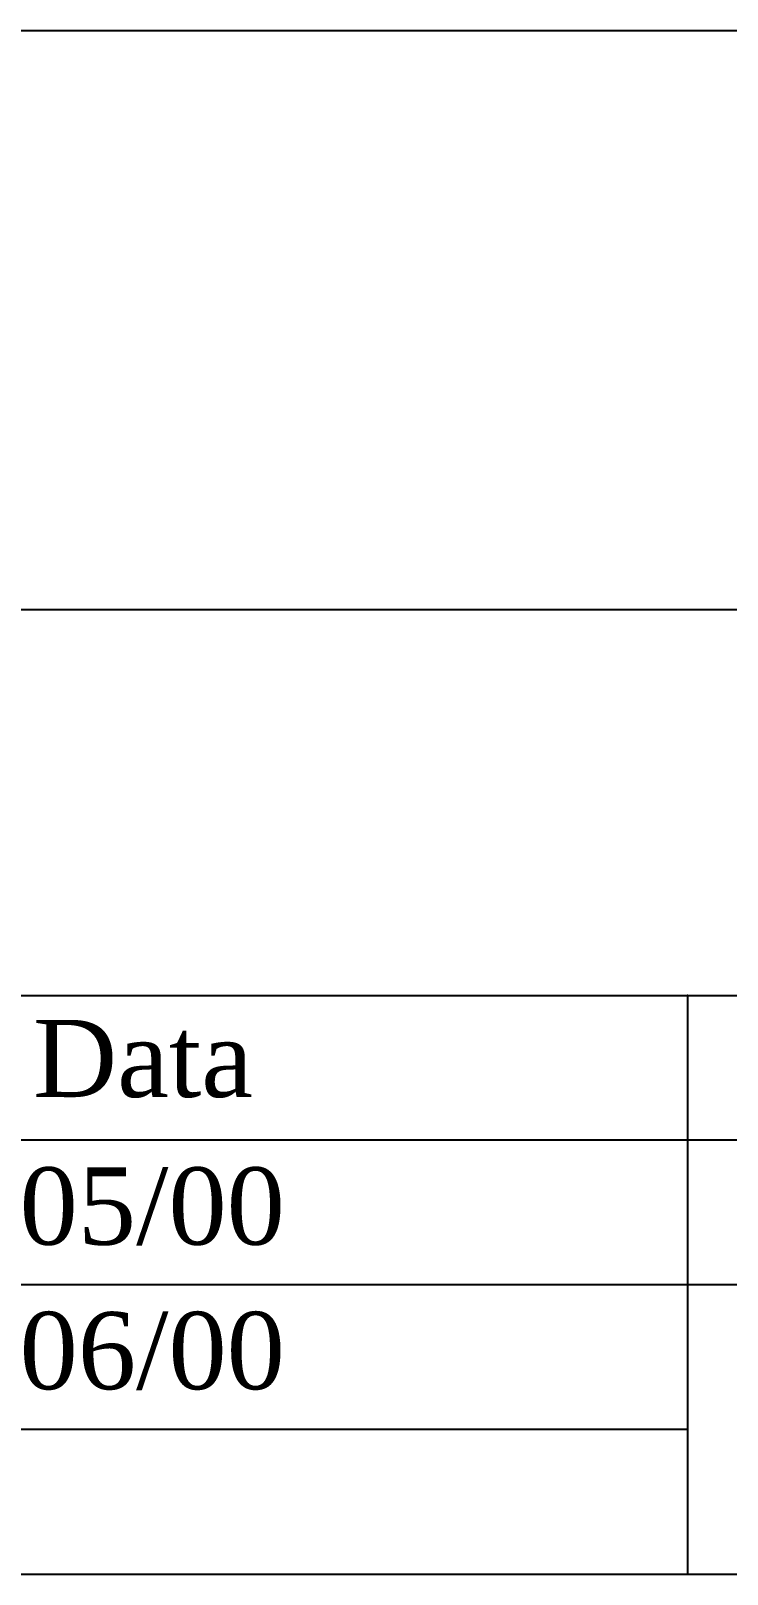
# Model space of a CAD drawing. Extents: x -6398 to -2198, y -3137 to 2803.
# Drawn here: x -4440 to -3988, y -3037 to -2037 of the extents above; entities that cross this region are included whole.
import ezdxf

# ---------------------------------------------------------------- set-up
doc = ezdxf.new("R2010")
doc.units = 0
doc.header["$LTSCALE"] = 45
doc.header["$MEASUREMENT"] = 0
doc.layers.add('FINA', color=7, linetype='CONTINUOUS')
doc.styles.add('FA', font='TIMES.TTF')

msp = doc.modelspace()

# ---------------------------------------------------------------- linework, layer by layer
at = {"layer": 'FINA'}
for p, q in [((-2298.344, -2036.75), (-6042.344, -2036.75)), ((-6042.344, -2411.75), (-2298.344, -2411.75)), ((-6042.344, -2661.75), (-2298.344, -2661.75)), ((-4014.144, -2661.75), (-4014.144, -3036.75)), ((-3362.077, -2755.5), (-6042.344, -2755.5)), ((-3362.077, -2849.25), (-6042.344, -2849.25)), ((-4014.144, -2943), (-6042.344, -2943)), ((-6042.344, -3036.75), (-2298.344, -3036.75))]:
    msp.add_line(p, q, dxfattribs=at)
msp.add_point((-4014.144, -2661.75), dxfattribs=at)

# ---------------------------------------------------------------- texts
at = {"layer": 'FINA', "style": 'FA'}
for s, p in [('Data', (-4438.363, -2727.589)), ('05/05/00', (-4543.579, -2823.243)), ('06/06/00', (-4543.579, -2916.891))]:
    msp.add_text(s, height=50, dxfattribs=at).set_placement(p)

doc.saveas('drawing.dxf')
